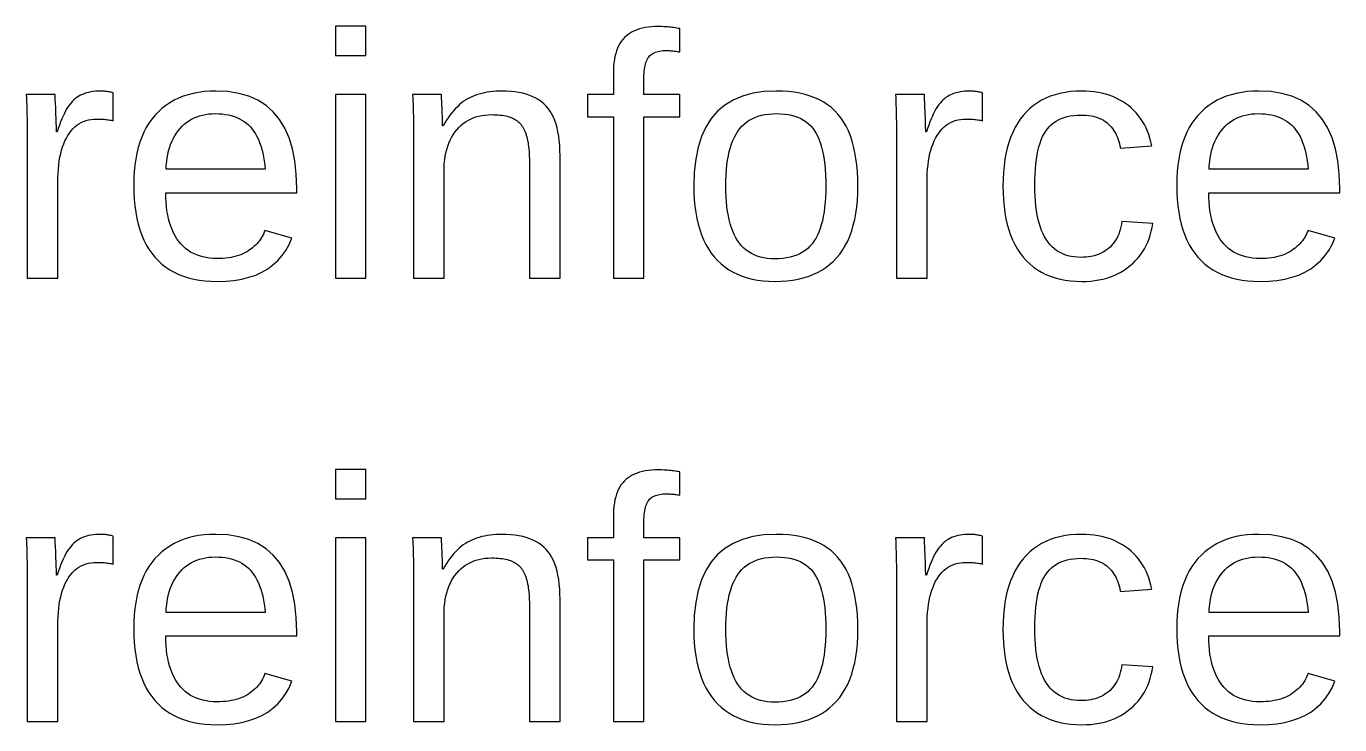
# Model space of a CAD drawing. Extents: x -27 to 133, y -77 to 15.
# Drawn here: x 79.41 to 88.07, y -23.46 to -18.86 of the extents above; entities that cross this region are included whole.
import ezdxf

# ---------------------------------------------------------------- set-up
doc = ezdxf.new("R2010")
doc.units = 0
doc.layers.get('0').update_dxf_attribs({"linetype": 'CONTINUOUS'})

msp = doc.modelspace()

# ---------------------------------------------------------------- linework, layer by layer
for points in [[(81.6523, -18.8585), (81.4509, -18.8585), (81.4509, -19.0509), (81.6523, -19.0509)], [(83.4851, -19.4548), (83.7212, -19.4548), (83.7212, -19.3083), (83.4851, -19.3083), (83.4851, -19.1997), (83.4853, -19.1843), (83.486, -19.1696), (83.487, -19.1556), (83.4884, -19.1424), (83.4903, -19.13), (83.4925, -19.1183), (83.4952, -19.1074), (83.4983, -19.0972), (83.5018, -19.0878), (83.5057, -19.0791), (83.51, -19.0712), (83.5147, -19.064), (83.5198, -19.0576), (83.5254, -19.0518), (83.5315, -19.0465), (83.5381, -19.0416), (83.5452, -19.0372), (83.5528, -19.0333), (83.5609, -19.0298), (83.5695, -19.0268), (83.5786, -19.0243), (83.5882, -19.0222), (83.5984, -19.0206), (83.609, -19.0194), (83.6201, -19.0187), (83.6317, -19.0185), (83.6378, -19.0185), (83.644, -19.0187), (83.6504, -19.0189), (83.6569, -19.0193), (83.6635, -19.0198), (83.6703, -19.0204), (83.6771, -19.0211), (83.6842, -19.0219), (83.6913, -19.0228), (83.6986, -19.0238), (83.706, -19.0249), (83.7136, -19.0261), (83.7212, -19.0274), (83.7212, -18.8741), (83.7121, -18.8722), (83.7027, -18.8703), (83.693, -18.8687), (83.683, -18.8671), (83.6727, -18.8658), (83.6621, -18.8646), (83.6511, -18.8636), (83.6399, -18.8627), (83.6283, -18.862), (83.6165, -18.8614), (83.6044, -18.861), (83.5919, -18.8608), (83.5791, -18.8607), (83.5565, -18.8611), (83.5348, -18.8624), (83.514, -18.8646), (83.4942, -18.8676), (83.4752, -18.8715), (83.4572, -18.8762), (83.4401, -18.8818), (83.4238, -18.8883), (83.4085, -18.8956), (83.3942, -18.9037), (83.3807, -18.9128), (83.3681, -18.9227), (83.3565, -18.9334), (83.3457, -18.9452), (83.3358, -18.958), (83.3268, -18.972), (83.3186, -18.987), (83.3113, -19.0031), (83.3048, -19.0204), (83.2992, -19.0387), (83.2945, -19.0581), (83.2906, -19.0786), (83.2876, -19.1003), (83.2855, -19.123), (83.2842, -19.1468), (83.2837, -19.1718), (83.2837, -19.3083), (83.1137, -19.3083), (83.1137, -19.4548), (83.2837, -19.4548), (83.2837, -20.5189), (83.4851, -20.5189)], [(79.6202, -19.8879), (79.6206, -19.8574), (79.6218, -19.8281), (79.6237, -19.7999), (79.6265, -19.7728), (79.63, -19.7468), (79.6343, -19.7219), (79.6394, -19.6981), (79.6452, -19.6754), (79.6519, -19.6538), (79.6593, -19.6333), (79.6675, -19.6139), (79.6765, -19.5957), (79.6862, -19.5785), (79.6967, -19.5625), (79.7079, -19.5478), (79.7199, -19.5344), (79.7325, -19.5223), (79.7458, -19.5114), (79.7598, -19.5018), (79.7745, -19.4935), (79.7899, -19.4865), (79.8061, -19.4807), (79.8229, -19.4763), (79.8404, -19.4731), (79.8586, -19.4712), (79.8776, -19.4705), (79.8877, -19.4706), (79.8976, -19.4708), (79.9071, -19.4711), (79.9163, -19.4716), (79.9252, -19.4722), (79.9338, -19.4729), (79.9421, -19.4738), (79.95, -19.4748), (79.9576, -19.4759), (79.965, -19.4771), (79.9719, -19.4785), (79.9786, -19.4801), (79.985, -19.4817), (79.985, -19.2971), (79.9786, -19.2954), (79.9723, -19.2939), (79.9659, -19.2925), (79.9596, -19.2913), (79.9533, -19.2901), (79.947, -19.2891), (79.9407, -19.2883), (79.9344, -19.2876), (79.9282, -19.287), (79.9219, -19.2865), (79.9157, -19.2862), (79.9095, -19.286), (79.9033, -19.2859), (79.886, -19.2862), (79.8694, -19.2872), (79.8534, -19.2889), (79.8379, -19.2913), (79.8231, -19.2943), (79.8089, -19.2981), (79.7953, -19.3024), (79.7823, -19.3075), (79.7699, -19.3132), (79.7582, -19.3197), (79.747, -19.3268), (79.7364, -19.3345), (79.7265, -19.343), (79.7169, -19.3523), (79.7076, -19.3628), (79.6983, -19.3745), (79.6893, -19.3874), (79.6804, -19.4014), (79.6718, -19.4166), (79.6632, -19.433), (79.6549, -19.4505), (79.6467, -19.4692), (79.6387, -19.489), (79.6309, -19.51), (79.6232, -19.5322), (79.6157, -19.5555), (79.6113, -19.5555), (79.6112, -19.5482), (79.611, -19.5389), (79.6108, -19.5277), (79.6104, -19.5145), (79.6099, -19.4994), (79.6093, -19.4823), (79.6087, -19.4633), (79.6079, -19.4423), (79.607, -19.4194), (79.606, -19.3945), (79.6048, -19.3677), (79.6036, -19.339), (79.6023, -19.3083), (79.4121, -19.3083), (79.4131, -19.3319), (79.414, -19.3551), (79.4148, -19.3781), (79.4156, -19.4008), (79.4163, -19.4231), (79.4169, -19.4451), (79.4174, -19.4668), (79.4178, -19.4881), (79.4182, -19.5092), (79.4184, -19.5299), (79.4186, -19.5504), (79.4188, -19.5705), (79.4188, -19.5902), (79.4188, -20.5189), (79.6202, -20.5189)], [(80.7274, -20.5396), (80.7817, -20.5345), (80.8327, -20.526), (80.8805, -20.5142), (80.925, -20.4989), (80.9662, -20.4803), (81.0042, -20.4583), (81.0389, -20.4328), (81.0703, -20.404), (81.0984, -20.3718), (81.1233, -20.3362), (81.1449, -20.2972), (81.1632, -20.2549), (80.9864, -20.2045), (80.9818, -20.2167), (80.9766, -20.2286), (80.9708, -20.2402), (80.9644, -20.2514), (80.9574, -20.2623), (80.9498, -20.2729), (80.9415, -20.2832), (80.9327, -20.2931), (80.9233, -20.3027), (80.9133, -20.3119), (80.9026, -20.3208), (80.8914, -20.3294), (80.8796, -20.3377), (80.8671, -20.3455), (80.8541, -20.3526), (80.8404, -20.3591), (80.8261, -20.3651), (80.8112, -20.3703), (80.7957, -20.375), (80.7795, -20.3791), (80.7628, -20.3825), (80.7454, -20.3853), (80.7274, -20.3875), (80.7088, -20.389), (80.6896, -20.3899), (80.6698, -20.3903), (80.6448, -20.3896), (80.6207, -20.3876), (80.5976, -20.3842), (80.5754, -20.3796), (80.5542, -20.3735), (80.5338, -20.3662), (80.5145, -20.3575), (80.4961, -20.3475), (80.4786, -20.3361), (80.462, -20.3234), (80.4464, -20.3093), (80.4317, -20.294), (80.418, -20.2773), (80.4053, -20.2593), (80.3936, -20.2402), (80.3828, -20.22), (80.3732, -20.1987), (80.3645, -20.1762), (80.3569, -20.1527), (80.3502, -20.128), (80.3446, -20.1021), (80.34, -20.0752), (80.3365, -20.0471), (80.3339, -20.0179), (80.3324, -19.9876), (80.3319, -19.9561), (81.1957, -19.9561), (81.1957, -19.9293), (81.1925, -19.8341), (81.183, -19.7465), (81.1673, -19.6666), (81.1452, -19.5943), (81.1167, -19.5295), (81.082, -19.4724), (81.0409, -19.4229), (80.9936, -19.3811), (80.9399, -19.3468), (80.8799, -19.3202), (80.8135, -19.3011), (80.7409, -19.2897), (80.662, -19.2859), (80.6226, -19.2868), (80.5846, -19.2897), (80.548, -19.2944), (80.5129, -19.301), (80.4792, -19.3096), (80.4469, -19.32), (80.4161, -19.3323), (80.3866, -19.3465), (80.3586, -19.3626), (80.332, -19.3806), (80.3069, -19.4005), (80.2831, -19.4222), (80.2608, -19.4459), (80.2401, -19.4713), (80.2209, -19.4984), (80.2035, -19.5272), (80.1877, -19.5576), (80.1736, -19.5897), (80.1611, -19.6234), (80.1503, -19.6588), (80.1412, -19.6958), (80.1337, -19.7345), (80.1279, -19.7748), (80.1237, -19.8168), (80.1212, -19.8605), (80.1204, -19.9058), (80.1212, -19.9534), (80.1237, -19.9992), (80.1279, -20.0431), (80.1337, -20.0852), (80.1412, -20.1255), (80.1503, -20.1639), (80.1611, -20.2005), (80.1736, -20.2352), (80.1877, -20.2681), (80.2035, -20.2992), (80.2209, -20.3284), (80.2401, -20.3558), (80.2608, -20.3813), (80.2832, -20.405), (80.3071, -20.4267), (80.3325, -20.4466), (80.3594, -20.4646), (80.3878, -20.4807), (80.4177, -20.4949), (80.4492, -20.5072), (80.4822, -20.5176), (80.5167, -20.5262), (80.5527, -20.5328), (80.5902, -20.5375), (80.6292, -20.5404), (80.6698, -20.5413)], [(81.6523, -19.3083), (81.4509, -19.3083), (81.4509, -20.5189), (81.6523, -20.5189)], [(82.167, -19.8174), (82.1675, -19.7906), (82.169, -19.7648), (82.1715, -19.7399), (82.1749, -19.7159), (82.1794, -19.6928), (82.1849, -19.6706), (82.1913, -19.6494), (82.1988, -19.629), (82.2072, -19.6096), (82.2167, -19.5911), (82.2271, -19.5735), (82.2385, -19.5568), (82.2509, -19.541), (82.2642, -19.5263), (82.2782, -19.5127), (82.2929, -19.5004), (82.3084, -19.4892), (82.3246, -19.4791), (82.3415, -19.4703), (82.3591, -19.4626), (82.3775, -19.4562), (82.3966, -19.4509), (82.4164, -19.4467), (82.437, -19.4438), (82.4583, -19.442), (82.4803, -19.4414), (82.4953, -19.4416), (82.5098, -19.4421), (82.5237, -19.443), (82.537, -19.4442), (82.5498, -19.4457), (82.562, -19.4476), (82.5736, -19.4499), (82.5846, -19.4524), (82.5951, -19.4554), (82.605, -19.4586), (82.6144, -19.4623), (82.6231, -19.4662), (82.6313, -19.4705), (82.6391, -19.4752), (82.6465, -19.4803), (82.6536, -19.4859), (82.6604, -19.4919), (82.6668, -19.4984), (82.6729, -19.5052), (82.6787, -19.5126), (82.6841, -19.5203), (82.6892, -19.5285), (82.694, -19.5371), (82.6984, -19.5462), (82.7025, -19.5557), (82.7063, -19.5656), (82.7098, -19.5761), (82.713, -19.5872), (82.7159, -19.599), (82.7185, -19.6113), (82.7209, -19.6244), (82.723, -19.638), (82.7248, -19.6523), (82.7263, -19.6672), (82.7276, -19.6828), (82.7286, -19.699), (82.7292, -19.7158), (82.7297, -19.7333), (82.7298, -19.7514), (82.7298, -20.5189), (82.9323, -20.5189), (82.9323, -19.7122), (82.9318, -19.6778), (82.9301, -19.645), (82.9274, -19.6137), (82.9236, -19.584), (82.9187, -19.5557), (82.9127, -19.529), (82.9056, -19.5038), (82.8974, -19.4802), (82.8881, -19.4581), (82.8777, -19.4375), (82.8662, -19.4184), (82.8537, -19.4009), (82.84, -19.3849), (82.8252, -19.3703), (82.8091, -19.3568), (82.7917, -19.3445), (82.7731, -19.3334), (82.7532, -19.3234), (82.732, -19.3146), (82.7096, -19.307), (82.6859, -19.3005), (82.661, -19.2953), (82.6348, -19.2912), (82.6073, -19.2882), (82.5786, -19.2865), (82.5485, -19.2859), (82.528, -19.2862), (82.5079, -19.2871), (82.4884, -19.2887), (82.4694, -19.2908), (82.4509, -19.2936), (82.433, -19.297), (82.4156, -19.301), (82.3986, -19.3056), (82.3823, -19.3108), (82.3664, -19.3167), (82.3511, -19.3231), (82.3362, -19.3302), (82.322, -19.3379), (82.3081, -19.3464), (82.2944, -19.3557), (82.281, -19.3658), (82.2679, -19.3769), (82.255, -19.3888), (82.2424, -19.4016), (82.2301, -19.4152), (82.218, -19.4297), (82.2062, -19.4451), (82.1946, -19.4613), (82.1833, -19.4784), (82.1722, -19.4964), (82.1614, -19.5153), (82.158, -19.5153), (82.1577, -19.502), (82.1574, -19.4894), (82.157, -19.4775), (82.1567, -19.4662), (82.1564, -19.4556), (82.1561, -19.4457), (82.1558, -19.4365), (82.1555, -19.4279), (82.1552, -19.42), (82.1549, -19.4127), (82.1547, -19.4061), (82.1544, -19.4002), (82.1541, -19.395), (82.1539, -19.3901), (82.1536, -19.3854), (82.1534, -19.3807), (82.1532, -19.3761), (82.1529, -19.3715), (82.1527, -19.3671), (82.1525, -19.3628), (82.1523, -19.3585), (82.1521, -19.3543), (82.1519, -19.3502), (82.1517, -19.3462), (82.1515, -19.3423), (82.1513, -19.3385), (82.1512, -19.3348), (82.151, -19.3314), (82.1508, -19.3281), (82.1506, -19.3251), (82.1505, -19.3224), (82.1503, -19.3198), (82.1501, -19.3175), (82.15, -19.3154), (82.1498, -19.3135), (82.1496, -19.3119), (82.1494, -19.3104), (82.1493, -19.3092), (82.1491, -19.3083), (81.9589, -19.3083), (81.9599, -19.3165), (81.9608, -19.3266), (81.9616, -19.3387), (81.9624, -19.3528), (81.9631, -19.3688), (81.9636, -19.3867), (81.9642, -19.4066), (81.9646, -19.4284), (81.965, -19.4522), (81.9652, -19.4779), (81.9654, -19.5056), (81.9655, -19.5352), (81.9656, -19.5667), (81.9656, -20.5189), (82.167, -20.5189)], [(84.3903, -20.5404), (84.429, -20.5376), (84.4663, -20.533), (84.502, -20.5266), (84.5362, -20.5183), (84.569, -20.5082), (84.6002, -20.4962), (84.63, -20.4824), (84.6582, -20.4668), (84.685, -20.4493), (84.7102, -20.4299), (84.734, -20.4088), (84.7563, -20.3858), (84.777, -20.3609), (84.796, -20.3341), (84.8134, -20.3054), (84.8291, -20.2747), (84.8432, -20.2421), (84.8556, -20.2077), (84.8663, -20.1712), (84.8754, -20.1329), (84.8829, -20.0927), (84.8887, -20.0505), (84.8928, -20.0064), (84.8953, -19.9604), (84.8961, -19.9125), (84.8954, -19.8641), (84.893, -19.8177), (84.8892, -19.7732), (84.8837, -19.7308), (84.8768, -19.6904), (84.8682, -19.6519), (84.8582, -19.6155), (84.8466, -19.581), (84.8334, -19.5486), (84.8187, -19.5181), (84.8024, -19.4896), (84.7846, -19.4631), (84.7652, -19.4386), (84.7442, -19.416), (84.7215, -19.3952), (84.697, -19.3763), (84.6708, -19.3591), (84.6428, -19.3437), (84.6131, -19.3302), (84.5817, -19.3184), (84.5486, -19.3085), (84.5137, -19.3004), (84.4771, -19.294), (84.4387, -19.2895), (84.3986, -19.2868), (84.3568, -19.2859), (84.2765, -19.2896), (84.2027, -19.3007), (84.1353, -19.3193), (84.0742, -19.3452), (84.0197, -19.3786), (83.9715, -19.4194), (83.9297, -19.4676), (83.8944, -19.5232), (83.8655, -19.5862), (83.843, -19.6567), (83.827, -19.7345), (83.8174, -19.8198), (83.8141, -19.9125), (83.8149, -19.9586), (83.8174, -20.0031), (83.8214, -20.0458), (83.827, -20.0868), (83.8342, -20.1262), (83.843, -20.1638), (83.8534, -20.1997), (83.8654, -20.234), (83.879, -20.2665), (83.8943, -20.2973), (83.9111, -20.3265), (83.9295, -20.3539), (83.9495, -20.3796), (83.9711, -20.4035), (83.9943, -20.4255), (84.0189, -20.4456), (84.0451, -20.4638), (84.0729, -20.4801), (84.1022, -20.4944), (84.133, -20.5069), (84.1653, -20.5174), (84.1992, -20.526), (84.2346, -20.5327), (84.2716, -20.5375), (84.3101, -20.5403), (84.3501, -20.5413)], [(85.3527, -19.8879), (85.3531, -19.8574), (85.3543, -19.8281), (85.3562, -19.7999), (85.359, -19.7728), (85.3625, -19.7468), (85.3668, -19.7219), (85.3719, -19.6981), (85.3777, -19.6754), (85.3844, -19.6538), (85.3918, -19.6333), (85.4, -19.6139), (85.409, -19.5957), (85.4187, -19.5785), (85.4292, -19.5625), (85.4405, -19.5478), (85.4524, -19.5344), (85.465, -19.5223), (85.4783, -19.5114), (85.4923, -19.5018), (85.507, -19.4935), (85.5224, -19.4865), (85.5386, -19.4807), (85.5554, -19.4763), (85.5729, -19.4731), (85.5911, -19.4712), (85.6101, -19.4705), (85.6202, -19.4706), (85.6301, -19.4708), (85.6396, -19.4711), (85.6488, -19.4716), (85.6577, -19.4722), (85.6663, -19.4729), (85.6746, -19.4738), (85.6825, -19.4748), (85.6902, -19.4759), (85.6975, -19.4771), (85.7045, -19.4785), (85.7111, -19.4801), (85.7175, -19.4817), (85.7175, -19.2971), (85.7111, -19.2954), (85.7048, -19.2939), (85.6984, -19.2925), (85.6921, -19.2913), (85.6858, -19.2901), (85.6795, -19.2891), (85.6732, -19.2883), (85.6669, -19.2876), (85.6607, -19.287), (85.6544, -19.2865), (85.6482, -19.2862), (85.642, -19.286), (85.6358, -19.2859), (85.6185, -19.2862), (85.6019, -19.2872), (85.5859, -19.2889), (85.5704, -19.2913), (85.5556, -19.2943), (85.5414, -19.2981), (85.5278, -19.3024), (85.5148, -19.3075), (85.5024, -19.3132), (85.4907, -19.3197), (85.4795, -19.3268), (85.4689, -19.3345), (85.459, -19.343), (85.4494, -19.3523), (85.4401, -19.3628), (85.4309, -19.3745), (85.4218, -19.3874), (85.413, -19.4014), (85.4043, -19.4166), (85.3957, -19.433), (85.3874, -19.4505), (85.3792, -19.4692), (85.3712, -19.489), (85.3634, -19.51), (85.3557, -19.5322), (85.3482, -19.5555), (85.3438, -19.5555), (85.3437, -19.5482), (85.3436, -19.5389), (85.3433, -19.5277), (85.3429, -19.5145), (85.3424, -19.4994), (85.3419, -19.4823), (85.3412, -19.4633), (85.3404, -19.4423), (85.3395, -19.4194), (85.3385, -19.3945), (85.3374, -19.3677), (85.3361, -19.339), (85.3348, -19.3083), (85.1446, -19.3083), (85.1456, -19.3319), (85.1465, -19.3551), (85.1473, -19.3781), (85.1481, -19.4008), (85.1488, -19.4231), (85.1494, -19.4451), (85.1499, -19.4668), (85.1503, -19.4881), (85.1507, -19.5092), (85.151, -19.5299), (85.1511, -19.5504), (85.1513, -19.5705), (85.1513, -19.5902), (85.1513, -20.5189), (85.3527, -20.5189)], [(86.4035, -20.5407), (86.4319, -20.5388), (86.4596, -20.5358), (86.4864, -20.5315), (86.5124, -20.5259), (86.5377, -20.5191), (86.5621, -20.5111), (86.5858, -20.5019), (86.6086, -20.4914), (86.6307, -20.4797), (86.6519, -20.4668), (86.6724, -20.4526), (86.6921, -20.4373), (86.7108, -20.4208), (86.7282, -20.4036), (86.7445, -20.3855), (86.7596, -20.3665), (86.7734, -20.3468), (86.7861, -20.3262), (86.7975, -20.3047), (86.8078, -20.2825), (86.8168, -20.2594), (86.8246, -20.2354), (86.8313, -20.2107), (86.8367, -20.1851), (86.8409, -20.1586), (86.6373, -20.1452), (86.6344, -20.1634), (86.6308, -20.1809), (86.6266, -20.1977), (86.6217, -20.2136), (86.6162, -20.2289), (86.61, -20.2434), (86.6031, -20.2572), (86.5956, -20.2702), (86.5875, -20.2825), (86.5787, -20.294), (86.5692, -20.3049), (86.5591, -20.3149), (86.5483, -20.3242), (86.537, -20.3329), (86.5253, -20.3408), (86.5131, -20.348), (86.5006, -20.3545), (86.4876, -20.3604), (86.4742, -20.3656), (86.4604, -20.37), (86.4461, -20.3738), (86.4315, -20.3769), (86.4164, -20.3793), (86.4009, -20.381), (86.385, -20.3821), (86.3687, -20.3824), (86.3456, -20.3817), (86.3234, -20.3797), (86.3021, -20.3762), (86.2817, -20.3714), (86.2622, -20.3652), (86.2437, -20.3576), (86.226, -20.3487), (86.2093, -20.3384), (86.1935, -20.3267), (86.1786, -20.3136), (86.1646, -20.2991), (86.1515, -20.2833), (86.1393, -20.2661), (86.1281, -20.2474), (86.1177, -20.2273), (86.1083, -20.2057), (86.0997, -20.1826), (86.0921, -20.158), (86.0853, -20.1319), (86.0795, -20.1044), (86.0745, -20.0754), (86.0705, -20.0449), (86.0673, -20.0129), (86.0651, -19.9794), (86.0637, -19.9444), (86.0633, -19.908), (86.0637, -19.8701), (86.065, -19.834), (86.0671, -19.7996), (86.07, -19.7669), (86.0739, -19.7359), (86.0785, -19.7066), (86.084, -19.6791), (86.0904, -19.6532), (86.0976, -19.6291), (86.1056, -19.6068), (86.1145, -19.5861), (86.1243, -19.5672), (86.1349, -19.55), (86.1464, -19.5342), (86.159, -19.5198), (86.1726, -19.5066), (86.1873, -19.4946), (86.203, -19.4839), (86.2198, -19.4745), (86.2376, -19.4663), (86.2565, -19.4594), (86.2764, -19.4537), (86.2974, -19.4493), (86.3194, -19.4462), (86.3424, -19.4443), (86.3665, -19.4437), (86.3843, -19.444), (86.4014, -19.4451), (86.4179, -19.4468), (86.4337, -19.4493), (86.4489, -19.4524), (86.4635, -19.4563), (86.4774, -19.4608), (86.4908, -19.4661), (86.5034, -19.4721), (86.5155, -19.4787), (86.5269, -19.4861), (86.5376, -19.4942), (86.5478, -19.503), (86.5573, -19.5123), (86.5662, -19.5222), (86.5746, -19.5325), (86.5825, -19.5434), (86.5897, -19.5547), (86.5964, -19.5665), (86.6025, -19.5788), (86.608, -19.5916), (86.613, -19.6049), (86.6174, -19.6187), (86.6212, -19.633), (86.6245, -19.6477), (86.6272, -19.663), (86.8342, -19.6473), (86.8288, -19.6217), (86.8224, -19.597), (86.8149, -19.5732), (86.8063, -19.5502), (86.7966, -19.5281), (86.7859, -19.5068), (86.774, -19.4864), (86.7611, -19.4669), (86.7471, -19.4482), (86.732, -19.4304), (86.7159, -19.4135), (86.6987, -19.3974), (86.6803, -19.3821), (86.6611, -19.3679), (86.6412, -19.3548), (86.6204, -19.3428), (86.599, -19.332), (86.5768, -19.3223), (86.5538, -19.3138), (86.5301, -19.3064), (86.5056, -19.3001), (86.4804, -19.295), (86.4545, -19.291), (86.4277, -19.2882), (86.4003, -19.2865), (86.3721, -19.2859), (86.3342, -19.2868), (86.2977, -19.2897), (86.2626, -19.2945), (86.2289, -19.3011), (86.1965, -19.3097), (86.1655, -19.3201), (86.1359, -19.3325), (86.1077, -19.3467), (86.0808, -19.3629), (86.0554, -19.3809), (86.0313, -19.4009), (86.0085, -19.4227), (85.9872, -19.4465), (85.9673, -19.472), (85.949, -19.4993), (85.9324, -19.5283), (85.9173, -19.559), (85.9038, -19.5914), (85.8918, -19.6255), (85.8815, -19.6614), (85.8728, -19.6989), (85.8656, -19.7382), (85.8601, -19.7792), (85.8561, -19.8219), (85.8537, -19.8663), (85.8529, -19.9125), (85.8537, -19.959), (85.8561, -20.0037), (85.86, -20.0467), (85.8656, -20.0879), (85.8727, -20.1274), (85.8814, -20.1652), (85.8917, -20.2012), (85.9036, -20.2355), (85.917, -20.268), (85.932, -20.2988), (85.9486, -20.3279), (85.9668, -20.3552), (85.9866, -20.3807), (86.0079, -20.4045), (86.0306, -20.4263), (86.0547, -20.4463), (86.0803, -20.4643), (86.1073, -20.4805), (86.1357, -20.4947), (86.1655, -20.5071), (86.1967, -20.5176), (86.2294, -20.5261), (86.2635, -20.5328), (86.299, -20.5375), (86.336, -20.5404), (86.3743, -20.5413)], [(87.6057, -20.5396), (87.66, -20.5345), (87.7111, -20.526), (87.7588, -20.5142), (87.8033, -20.4989), (87.8446, -20.4803), (87.8825, -20.4583), (87.9172, -20.4328), (87.9486, -20.404), (87.9768, -20.3718), (88.0016, -20.3362), (88.0232, -20.2972), (88.0416, -20.2549), (87.8648, -20.2045), (87.8602, -20.2167), (87.855, -20.2286), (87.8492, -20.2402), (87.8428, -20.2514), (87.8357, -20.2623), (87.8281, -20.2729), (87.8199, -20.2832), (87.8111, -20.2931), (87.8017, -20.3027), (87.7916, -20.3119), (87.781, -20.3208), (87.7698, -20.3294), (87.7579, -20.3377), (87.7455, -20.3455), (87.7324, -20.3526), (87.7188, -20.3591), (87.7045, -20.3651), (87.6896, -20.3703), (87.674, -20.375), (87.6579, -20.3791), (87.6412, -20.3825), (87.6238, -20.3853), (87.6058, -20.3875), (87.5872, -20.389), (87.568, -20.3899), (87.5481, -20.3903), (87.5231, -20.3896), (87.4991, -20.3876), (87.4759, -20.3842), (87.4538, -20.3796), (87.4325, -20.3735), (87.4122, -20.3662), (87.3928, -20.3575), (87.3744, -20.3475), (87.3569, -20.3361), (87.3404, -20.3234), (87.3248, -20.3093), (87.3101, -20.294), (87.2964, -20.2773), (87.2836, -20.2593), (87.2719, -20.2402), (87.2612, -20.22), (87.2515, -20.1987), (87.2429, -20.1762), (87.2352, -20.1527), (87.2286, -20.128), (87.223, -20.1021), (87.2184, -20.0752), (87.2148, -20.0471), (87.2123, -20.0179), (87.2107, -19.9876), (87.2102, -19.9561), (88.074, -19.9561), (88.074, -19.9293), (88.0709, -19.8341), (88.0614, -19.7465), (88.0456, -19.6666), (88.0235, -19.5943), (87.9951, -19.5295), (87.9603, -19.4724), (87.9193, -19.4229), (87.8719, -19.3811), (87.8182, -19.3468), (87.7582, -19.3202), (87.6919, -19.3011), (87.6193, -19.2897), (87.5403, -19.2859), (87.5009, -19.2868), (87.4629, -19.2897), (87.4264, -19.2944), (87.3913, -19.301), (87.3576, -19.3096), (87.3253, -19.32), (87.2944, -19.3323), (87.265, -19.3465), (87.237, -19.3626), (87.2104, -19.3806), (87.1852, -19.4005), (87.1615, -19.4222), (87.1392, -19.4459), (87.1184, -19.4713), (87.0993, -19.4984), (87.0818, -19.5272), (87.0661, -19.5576), (87.0519, -19.5897), (87.0395, -19.6234), (87.0287, -19.6588), (87.0195, -19.6958), (87.0121, -19.7345), (87.0062, -19.7748), (87.0021, -19.8168), (86.9996, -19.8605), (86.9988, -19.9058), (86.9996, -19.9534), (87.0021, -19.9992), (87.0062, -20.0431), (87.0121, -20.0852), (87.0195, -20.1255), (87.0287, -20.1639), (87.0395, -20.2005), (87.0519, -20.2352), (87.0661, -20.2681), (87.0818, -20.2992), (87.0993, -20.3284), (87.1184, -20.3558), (87.1392, -20.3813), (87.1615, -20.405), (87.1854, -20.4267), (87.2108, -20.4466), (87.2377, -20.4646), (87.2662, -20.4807), (87.2961, -20.4949), (87.3276, -20.5072), (87.3605, -20.5176), (87.395, -20.5262), (87.431, -20.5328), (87.4686, -20.5375), (87.5076, -20.5404), (87.5481, -20.5413)], [(80.3356, -19.7758), (80.3381, -19.7508), (80.3414, -19.7266), (80.3457, -19.7033), (80.3509, -19.6809), (80.3571, -19.6593), (80.3642, -19.6386), (80.3723, -19.6188), (80.3812, -19.5998), (80.3911, -19.5817), (80.402, -19.5645), (80.4137, -19.5481), (80.4264, -19.5326), (80.4399, -19.5181), (80.4542, -19.5048), (80.4692, -19.4926), (80.4849, -19.4816), (80.5013, -19.4718), (80.5184, -19.4631), (80.5363, -19.4556), (80.5549, -19.4492), (80.5742, -19.444), (80.5942, -19.4399), (80.6149, -19.437), (80.6364, -19.4353), (80.6586, -19.4347), (80.6814, -19.4352), (80.7034, -19.4368), (80.7246, -19.4394), (80.7449, -19.443), (80.7644, -19.4477), (80.783, -19.4534), (80.8008, -19.4602), (80.8178, -19.468), (80.834, -19.4768), (80.8493, -19.4867), (80.8637, -19.4976), (80.8774, -19.5095), (80.8902, -19.5225), (80.9022, -19.5367), (80.9135, -19.552), (80.924, -19.5686), (80.9337, -19.5864), (80.9427, -19.6054), (80.951, -19.6257), (80.9585, -19.6471), (80.9652, -19.6698), (80.9712, -19.6938), (80.9764, -19.7189), (80.9809, -19.7453), (80.9846, -19.7729), (80.9875, -19.8017), (80.3341, -19.8017)], [(84.3227, -20.3918), (84.2987, -20.3896), (84.2756, -20.3861), (84.2537, -20.3811), (84.2328, -20.3747), (84.2129, -20.3669), (84.1941, -20.3576), (84.1764, -20.3469), (84.1597, -20.3348), (84.144, -20.3213), (84.1294, -20.3064), (84.1159, -20.29), (84.1034, -20.2722), (84.0919, -20.253), (84.0813, -20.2324), (84.0716, -20.2103), (84.0629, -20.1869), (84.0551, -20.1621), (84.0482, -20.1358), (84.0422, -20.1081), (84.0371, -20.079), (84.033, -20.0485), (84.0298, -20.0166), (84.0275, -19.9833), (84.0261, -19.9486), (84.0256, -19.9125), (84.0261, -19.8754), (84.0275, -19.8398), (84.0298, -19.8058), (84.0331, -19.7733), (84.0373, -19.7424), (84.0424, -19.713), (84.0485, -19.6852), (84.0555, -19.6589), (84.0634, -19.6341), (84.0723, -19.6109), (84.0821, -19.5892), (84.0928, -19.5691), (84.1045, -19.5505), (84.1172, -19.5334), (84.1311, -19.5176), (84.1461, -19.5032), (84.1623, -19.4902), (84.1797, -19.4786), (84.1982, -19.4683), (84.2178, -19.4594), (84.2387, -19.4518), (84.2606, -19.4457), (84.2838, -19.4409), (84.3081, -19.4375), (84.3335, -19.4354), (84.3602, -19.4347), (84.3866, -19.4354), (84.4118, -19.4374), (84.4359, -19.4408), (84.4587, -19.4455), (84.4803, -19.4515), (84.5008, -19.4589), (84.52, -19.4676), (84.538, -19.4777), (84.5549, -19.4891), (84.5705, -19.5019), (84.585, -19.516), (84.5982, -19.5315), (84.6102, -19.5483), (84.6212, -19.5666), (84.6314, -19.5865), (84.6406, -19.608), (84.649, -19.6311), (84.6565, -19.6559), (84.6631, -19.6823), (84.6688, -19.7103), (84.6736, -19.74), (84.6776, -19.7712), (84.6807, -19.8041), (84.6829, -19.8386), (84.6842, -19.8747), (84.6847, -19.9125), (84.6842, -19.9498), (84.6828, -19.9855), (84.6805, -20.0196), (84.6773, -20.0523), (84.6732, -20.0833), (84.6681, -20.1129), (84.6621, -20.1408), (84.6552, -20.1672), (84.6474, -20.1921), (84.6386, -20.2154), (84.629, -20.2372), (84.6184, -20.2575), (84.6069, -20.2761), (84.5943, -20.2933), (84.5805, -20.3092), (84.5655, -20.3236), (84.5492, -20.3367), (84.5318, -20.3484), (84.5131, -20.3588), (84.4931, -20.3677), (84.472, -20.3753), (84.4496, -20.3815), (84.426, -20.3863), (84.4012, -20.3897), (84.3751, -20.3918), (84.3479, -20.3925)], [(87.214, -19.7758), (87.2164, -19.7508), (87.2198, -19.7266), (87.2241, -19.7033), (87.2293, -19.6809), (87.2355, -19.6593), (87.2426, -19.6386), (87.2506, -19.6188), (87.2596, -19.5998), (87.2695, -19.5817), (87.2803, -19.5645), (87.2921, -19.5481), (87.3048, -19.5326), (87.3183, -19.5181), (87.3326, -19.5048), (87.3475, -19.4926), (87.3632, -19.4816), (87.3796, -19.4718), (87.3968, -19.4631), (87.4146, -19.4556), (87.4332, -19.4492), (87.4525, -19.444), (87.4726, -19.4399), (87.4933, -19.437), (87.5148, -19.4353), (87.537, -19.4347), (87.5598, -19.4352), (87.5818, -19.4368), (87.6029, -19.4394), (87.6232, -19.443), (87.6427, -19.4477), (87.6614, -19.4534), (87.6792, -19.4602), (87.6962, -19.468), (87.7123, -19.4768), (87.7276, -19.4867), (87.7421, -19.4976), (87.7557, -19.5095), (87.7686, -19.5225), (87.7806, -19.5367), (87.7918, -19.552), (87.8023, -19.5686), (87.8121, -19.5864), (87.8211, -19.6054), (87.8293, -19.6257), (87.8368, -19.6471), (87.8436, -19.6698), (87.8495, -19.6938), (87.8548, -19.7189), (87.8592, -19.7453), (87.8629, -19.7729), (87.8659, -19.8017), (87.2125, -19.8017)], [(81.6523, -21.782), (81.4509, -21.782), (81.4509, -21.9744), (81.6523, -21.9744)], [(83.4851, -22.3783), (83.7212, -22.3783), (83.7212, -22.2318), (83.4851, -22.2318), (83.4851, -22.1232), (83.4853, -22.1078), (83.486, -22.0931), (83.487, -22.0791), (83.4884, -22.0659), (83.4903, -22.0535), (83.4925, -22.0418), (83.4952, -22.0309), (83.4983, -22.0207), (83.5018, -22.0113), (83.5057, -22.0026), (83.51, -21.9947), (83.5147, -21.9875), (83.5198, -21.9811), (83.5254, -21.9753), (83.5315, -21.97), (83.5381, -21.9651), (83.5452, -21.9607), (83.5528, -21.9568), (83.5609, -21.9533), (83.5695, -21.9503), (83.5786, -21.9478), (83.5882, -21.9457), (83.5984, -21.944), (83.609, -21.9429), (83.6201, -21.9422), (83.6317, -21.942), (83.6378, -21.942), (83.644, -21.9422), (83.6504, -21.9424), (83.6569, -21.9428), (83.6635, -21.9433), (83.6703, -21.9439), (83.6771, -21.9446), (83.6842, -21.9453), (83.6913, -21.9462), (83.6986, -21.9473), (83.706, -21.9484), (83.7136, -21.9496), (83.7212, -21.9509), (83.7212, -21.7976), (83.7121, -21.7956), (83.7027, -21.7938), (83.693, -21.7921), (83.683, -21.7906), (83.6727, -21.7893), (83.6621, -21.7881), (83.6511, -21.7871), (83.6399, -21.7862), (83.6283, -21.7855), (83.6165, -21.7849), (83.6044, -21.7845), (83.5919, -21.7843), (83.5791, -21.7842), (83.5565, -21.7846), (83.5348, -21.7859), (83.514, -21.7881), (83.4942, -21.7911), (83.4752, -21.795), (83.4572, -21.7997), (83.4401, -21.8053), (83.4238, -21.8117), (83.4085, -21.8191), (83.3942, -21.8272), (83.3807, -21.8363), (83.3681, -21.8462), (83.3565, -21.8569), (83.3457, -21.8687), (83.3358, -21.8815), (83.3268, -21.8954), (83.3186, -21.9105), (83.3113, -21.9266), (83.3048, -21.9438), (83.2992, -21.9622), (83.2945, -21.9816), (83.2906, -22.0021), (83.2876, -22.0238), (83.2855, -22.0465), (83.2842, -22.0703), (83.2837, -22.0953), (83.2837, -22.2318), (83.1137, -22.2318), (83.1137, -22.3783), (83.2837, -22.3783), (83.2837, -23.4424), (83.4851, -23.4424)], [(79.6202, -22.8114), (79.6206, -22.7809), (79.6218, -22.7516), (79.6237, -22.7234), (79.6265, -22.6963), (79.63, -22.6702), (79.6343, -22.6453), (79.6394, -22.6215), (79.6452, -22.5989), (79.6519, -22.5773), (79.6593, -22.5568), (79.6675, -22.5374), (79.6765, -22.5191), (79.6862, -22.502), (79.6967, -22.486), (79.7079, -22.4713), (79.7199, -22.4579), (79.7325, -22.4458), (79.7458, -22.4349), (79.7598, -22.4253), (79.7745, -22.417), (79.7899, -22.41), (79.8061, -22.4042), (79.8229, -22.3998), (79.8404, -22.3966), (79.8586, -22.3946), (79.8776, -22.394), (79.8877, -22.3941), (79.8976, -22.3943), (79.9071, -22.3946), (79.9163, -22.3951), (79.9252, -22.3957), (79.9338, -22.3964), (79.9421, -22.3972), (79.95, -22.3982), (79.9576, -22.3994), (79.965, -22.4006), (79.9719, -22.402), (79.9786, -22.4035), (79.985, -22.4052), (79.985, -22.2206), (79.9786, -22.2189), (79.9723, -22.2174), (79.9659, -22.216), (79.9596, -22.2147), (79.9533, -22.2136), (79.947, -22.2126), (79.9407, -22.2118), (79.9344, -22.211), (79.9282, -22.2104), (79.9219, -22.21), (79.9157, -22.2097), (79.9095, -22.2095), (79.9033, -22.2094), (79.886, -22.2097), (79.8694, -22.2107), (79.8534, -22.2124), (79.8379, -22.2148), (79.8231, -22.2178), (79.8089, -22.2215), (79.7953, -22.2259), (79.7823, -22.231), (79.7699, -22.2367), (79.7582, -22.2431), (79.747, -22.2502), (79.7364, -22.258), (79.7265, -22.2664), (79.7169, -22.2758), (79.7076, -22.2863), (79.6983, -22.298), (79.6893, -22.3109), (79.6804, -22.3249), (79.6718, -22.3401), (79.6632, -22.3564), (79.6549, -22.374), (79.6467, -22.3926), (79.6387, -22.4125), (79.6309, -22.4335), (79.6232, -22.4557), (79.6157, -22.479), (79.6113, -22.479), (79.6112, -22.4717), (79.611, -22.4624), (79.6108, -22.4512), (79.6104, -22.438), (79.6099, -22.4229), (79.6093, -22.4058), (79.6087, -22.3868), (79.6079, -22.3658), (79.607, -22.3429), (79.606, -22.318), (79.6048, -22.2912), (79.6036, -22.2625), (79.6023, -22.2318), (79.4121, -22.2318), (79.4131, -22.2554), (79.414, -22.2786), (79.4148, -22.3016), (79.4156, -22.3242), (79.4163, -22.3466), (79.4169, -22.3686), (79.4174, -22.3903), (79.4178, -22.4116), (79.4182, -22.4327), (79.4184, -22.4534), (79.4186, -22.4738), (79.4188, -22.4939), (79.4188, -22.5137), (79.4188, -23.4424), (79.6202, -23.4424)], [(80.7274, -23.4631), (80.7817, -23.458), (80.8327, -23.4495), (80.8805, -23.4377), (80.925, -23.4224), (80.9662, -23.4038), (81.0042, -23.3817), (81.0389, -23.3563), (81.0703, -23.3275), (81.0984, -23.2953), (81.1233, -23.2597), (81.1449, -23.2207), (81.1632, -23.1784), (80.9864, -23.128), (80.9818, -23.1402), (80.9766, -23.1521), (80.9708, -23.1637), (80.9644, -23.1749), (80.9574, -23.1858), (80.9498, -23.1964), (80.9415, -23.2067), (80.9327, -23.2166), (80.9233, -23.2261), (80.9133, -23.2354), (80.9026, -23.2443), (80.8914, -23.2529), (80.8796, -23.2612), (80.8671, -23.2689), (80.8541, -23.2761), (80.8404, -23.2826), (80.8261, -23.2885), (80.8112, -23.2938), (80.7957, -23.2985), (80.7795, -23.3025), (80.7628, -23.306), (80.7454, -23.3088), (80.7274, -23.3109), (80.7088, -23.3125), (80.6896, -23.3134), (80.6698, -23.3137), (80.6448, -23.3131), (80.6207, -23.3111), (80.5976, -23.3077), (80.5754, -23.303), (80.5542, -23.297), (80.5338, -23.2897), (80.5145, -23.281), (80.4961, -23.271), (80.4786, -23.2596), (80.462, -23.2469), (80.4464, -23.2328), (80.4317, -23.2175), (80.418, -23.2007), (80.4053, -23.1828), (80.3936, -23.1637), (80.3828, -23.1435), (80.3732, -23.1222), (80.3645, -23.0997), (80.3569, -23.0762), (80.3502, -23.0515), (80.3446, -23.0256), (80.34, -22.9987), (80.3365, -22.9706), (80.3339, -22.9414), (80.3324, -22.9111), (80.3319, -22.8796), (81.1957, -22.8796), (81.1957, -22.8528), (81.1925, -22.7576), (81.183, -22.67), (81.1673, -22.5901), (81.1452, -22.5177), (81.1167, -22.453), (81.082, -22.3959), (81.0409, -22.3464), (80.9936, -22.3046), (80.9399, -22.2703), (80.8799, -22.2436), (80.8135, -22.2246), (80.7409, -22.2132), (80.662, -22.2094), (80.6226, -22.2103), (80.5846, -22.2132), (80.548, -22.2179), (80.5129, -22.2245), (80.4792, -22.2331), (80.4469, -22.2435), (80.4161, -22.2558), (80.3866, -22.27), (80.3586, -22.2861), (80.332, -22.3041), (80.3069, -22.3239), (80.2831, -22.3457), (80.2608, -22.3694), (80.2401, -22.3948), (80.2209, -22.4219), (80.2035, -22.4507), (80.1877, -22.4811), (80.1736, -22.5132), (80.1611, -22.5469), (80.1503, -22.5823), (80.1412, -22.6193), (80.1337, -22.658), (80.1279, -22.6983), (80.1237, -22.7403), (80.1212, -22.784), (80.1204, -22.8293), (80.1212, -22.8769), (80.1237, -22.9227), (80.1279, -22.9666), (80.1337, -23.0087), (80.1412, -23.049), (80.1503, -23.0874), (80.1611, -23.124), (80.1736, -23.1587), (80.1877, -23.1916), (80.2035, -23.2227), (80.2209, -23.2519), (80.2401, -23.2793), (80.2608, -23.3048), (80.2832, -23.3285), (80.3071, -23.3502), (80.3325, -23.3701), (80.3594, -23.3881), (80.3878, -23.4042), (80.4177, -23.4184), (80.4492, -23.4307), (80.4822, -23.4411), (80.5167, -23.4496), (80.5527, -23.4563), (80.5902, -23.461), (80.6292, -23.4638), (80.6698, -23.4648)], [(81.6523, -22.2318), (81.4509, -22.2318), (81.4509, -23.4424), (81.6523, -23.4424)], [(82.167, -22.7409), (82.1675, -22.7141), (82.169, -22.6883), (82.1715, -22.6634), (82.1749, -22.6394), (82.1794, -22.6163), (82.1849, -22.5941), (82.1913, -22.5729), (82.1988, -22.5525), (82.2072, -22.5331), (82.2167, -22.5146), (82.2271, -22.497), (82.2385, -22.4803), (82.2509, -22.4645), (82.2642, -22.4498), (82.2782, -22.4362), (82.2929, -22.4238), (82.3084, -22.4126), (82.3246, -22.4026), (82.3415, -22.3938), (82.3591, -22.3861), (82.3775, -22.3796), (82.3966, -22.3743), (82.4164, -22.3702), (82.437, -22.3673), (82.4583, -22.3655), (82.4803, -22.3649), (82.4953, -22.3651), (82.5098, -22.3656), (82.5237, -22.3665), (82.537, -22.3677), (82.5498, -22.3692), (82.562, -22.3711), (82.5736, -22.3734), (82.5846, -22.3759), (82.5951, -22.3789), (82.605, -22.3821), (82.6144, -22.3857), (82.6231, -22.3897), (82.6313, -22.394), (82.6391, -22.3987), (82.6465, -22.4038), (82.6536, -22.4094), (82.6604, -22.4154), (82.6668, -22.4218), (82.6729, -22.4287), (82.6787, -22.436), (82.6841, -22.4438), (82.6892, -22.452), (82.694, -22.4606), (82.6984, -22.4697), (82.7025, -22.4792), (82.7063, -22.4891), (82.7098, -22.4996), (82.713, -22.5107), (82.7159, -22.5224), (82.7185, -22.5348), (82.7209, -22.5478), (82.723, -22.5615), (82.7248, -22.5758), (82.7263, -22.5907), (82.7276, -22.6063), (82.7286, -22.6225), (82.7292, -22.6393), (82.7297, -22.6568), (82.7298, -22.6749), (82.7298, -23.4424), (82.9323, -23.4424), (82.9323, -22.6357), (82.9318, -22.6013), (82.9301, -22.5685), (82.9274, -22.5372), (82.9236, -22.5074), (82.9187, -22.4792), (82.9127, -22.4525), (82.9056, -22.4273), (82.8974, -22.4037), (82.8881, -22.3816), (82.8777, -22.361), (82.8662, -22.3419), (82.8537, -22.3244), (82.84, -22.3084), (82.8252, -22.2938), (82.8091, -22.2803), (82.7917, -22.268), (82.7731, -22.2568), (82.7532, -22.2469), (82.732, -22.2381), (82.7096, -22.2305), (82.6859, -22.224), (82.661, -22.2188), (82.6348, -22.2147), (82.6073, -22.2117), (82.5786, -22.21), (82.5485, -22.2094), (82.528, -22.2097), (82.5079, -22.2106), (82.4884, -22.2122), (82.4694, -22.2143), (82.4509, -22.2171), (82.433, -22.2205), (82.4156, -22.2245), (82.3986, -22.2291), (82.3823, -22.2343), (82.3664, -22.2402), (82.3511, -22.2466), (82.3362, -22.2537), (82.322, -22.2614), (82.3081, -22.2698), (82.2944, -22.2792), (82.281, -22.2893), (82.2679, -22.3004), (82.255, -22.3123), (82.2424, -22.325), (82.2301, -22.3387), (82.218, -22.3532), (82.2062, -22.3686), (82.1946, -22.3848), (82.1833, -22.4019), (82.1722, -22.4199), (82.1614, -22.4388), (82.158, -22.4388), (82.1577, -22.4255), (82.1574, -22.4129), (82.157, -22.401), (82.1567, -22.3897), (82.1564, -22.3791), (82.1561, -22.3692), (82.1558, -22.3599), (82.1555, -22.3514), (82.1552, -22.3435), (82.1549, -22.3362), (82.1547, -22.3296), (82.1544, -22.3237), (82.1541, -22.3185), (82.1539, -22.3136), (82.1536, -22.3088), (82.1534, -22.3042), (82.1532, -22.2995), (82.1529, -22.295), (82.1527, -22.2906), (82.1525, -22.2862), (82.1523, -22.282), (82.1521, -22.2778), (82.1519, -22.2737), (82.1517, -22.2697), (82.1515, -22.2658), (82.1513, -22.262), (82.1512, -22.2583), (82.151, -22.2548), (82.1508, -22.2516), (82.1506, -22.2486), (82.1505, -22.2459), (82.1503, -22.2433), (82.1501, -22.241), (82.15, -22.2389), (82.1498, -22.237), (82.1496, -22.2354), (82.1494, -22.2339), (82.1493, -22.2327), (82.1491, -22.2318), (81.9589, -22.2318), (81.9599, -22.24), (81.9608, -22.2501), (81.9616, -22.2622), (81.9624, -22.2763), (81.9631, -22.2922), (81.9636, -22.3102), (81.9642, -22.3301), (81.9646, -22.3519), (81.965, -22.3757), (81.9652, -22.4014), (81.9654, -22.4291), (81.9655, -22.4587), (81.9656, -22.4902), (81.9656, -23.4424), (82.167, -23.4424)], [(84.3903, -23.4639), (84.429, -23.4611), (84.4663, -23.4565), (84.502, -23.4501), (84.5362, -23.4418), (84.569, -23.4317), (84.6002, -23.4197), (84.63, -23.4059), (84.6582, -23.3902), (84.685, -23.3728), (84.7102, -23.3534), (84.734, -23.3323), (84.7563, -23.3093), (84.777, -23.2844), (84.796, -23.2576), (84.8134, -23.2288), (84.8291, -23.1982), (84.8432, -23.1656), (84.8556, -23.1311), (84.8663, -23.0947), (84.8754, -23.0564), (84.8829, -23.0162), (84.8887, -22.974), (84.8928, -22.9299), (84.8953, -22.8839), (84.8961, -22.836), (84.8954, -22.7876), (84.893, -22.7411), (84.8892, -22.6967), (84.8837, -22.6543), (84.8768, -22.6139), (84.8682, -22.5754), (84.8582, -22.539), (84.8466, -22.5045), (84.8334, -22.472), (84.8187, -22.4416), (84.8024, -22.4131), (84.7846, -22.3866), (84.7652, -22.3621), (84.7442, -22.3395), (84.7215, -22.3187), (84.697, -22.2998), (84.6708, -22.2826), (84.6428, -22.2672), (84.6131, -22.2537), (84.5817, -22.2419), (84.5486, -22.232), (84.5137, -22.2238), (84.4771, -22.2175), (84.4387, -22.213), (84.3986, -22.2103), (84.3568, -22.2094), (84.2765, -22.2131), (84.2027, -22.2242), (84.1353, -22.2428), (84.0742, -22.2687), (84.0197, -22.3021), (83.9715, -22.3429), (83.9297, -22.3911), (83.8944, -22.4467), (83.8655, -22.5097), (83.843, -22.5801), (83.827, -22.658), (83.8174, -22.7433), (83.8141, -22.836), (83.8149, -22.8821), (83.8174, -22.9266), (83.8214, -22.9693), (83.827, -23.0103), (83.8342, -23.0497), (83.843, -23.0873), (83.8534, -23.1232), (83.8654, -23.1575), (83.879, -23.19), (83.8943, -23.2208), (83.9111, -23.25), (83.9295, -23.2774), (83.9495, -23.3031), (83.9711, -23.327), (83.9943, -23.349), (84.0189, -23.3691), (84.0451, -23.3873), (84.0729, -23.4036), (84.1022, -23.4179), (84.133, -23.4303), (84.1653, -23.4409), (84.1992, -23.4495), (84.2346, -23.4562), (84.2716, -23.461), (84.3101, -23.4638), (84.3501, -23.4648)], [(85.3527, -22.8114), (85.3531, -22.7809), (85.3543, -22.7516), (85.3562, -22.7234), (85.359, -22.6963), (85.3625, -22.6702), (85.3668, -22.6453), (85.3719, -22.6215), (85.3777, -22.5989), (85.3844, -22.5773), (85.3918, -22.5568), (85.4, -22.5374), (85.409, -22.5191), (85.4187, -22.502), (85.4292, -22.486), (85.4405, -22.4713), (85.4524, -22.4579), (85.465, -22.4458), (85.4783, -22.4349), (85.4923, -22.4253), (85.507, -22.417), (85.5224, -22.41), (85.5386, -22.4042), (85.5554, -22.3998), (85.5729, -22.3966), (85.5911, -22.3946), (85.6101, -22.394), (85.6202, -22.3941), (85.6301, -22.3943), (85.6396, -22.3946), (85.6488, -22.3951), (85.6577, -22.3957), (85.6663, -22.3964), (85.6746, -22.3972), (85.6825, -22.3982), (85.6902, -22.3994), (85.6975, -22.4006), (85.7045, -22.402), (85.7111, -22.4035), (85.7175, -22.4052), (85.7175, -22.2206), (85.7111, -22.2189), (85.7048, -22.2174), (85.6984, -22.216), (85.6921, -22.2147), (85.6858, -22.2136), (85.6795, -22.2126), (85.6732, -22.2118), (85.6669, -22.211), (85.6607, -22.2104), (85.6544, -22.21), (85.6482, -22.2097), (85.642, -22.2095), (85.6358, -22.2094), (85.6185, -22.2097), (85.6019, -22.2107), (85.5859, -22.2124), (85.5704, -22.2148), (85.5556, -22.2178), (85.5414, -22.2215), (85.5278, -22.2259), (85.5148, -22.231), (85.5024, -22.2367), (85.4907, -22.2431), (85.4795, -22.2502), (85.4689, -22.258), (85.459, -22.2664), (85.4494, -22.2758), (85.4401, -22.2863), (85.4309, -22.298), (85.4218, -22.3109), (85.413, -22.3249), (85.4043, -22.3401), (85.3957, -22.3564), (85.3874, -22.374), (85.3792, -22.3926), (85.3712, -22.4125), (85.3634, -22.4335), (85.3557, -22.4557), (85.3482, -22.479), (85.3438, -22.479), (85.3437, -22.4717), (85.3436, -22.4624), (85.3433, -22.4512), (85.3429, -22.438), (85.3424, -22.4229), (85.3419, -22.4058), (85.3412, -22.3868), (85.3404, -22.3658), (85.3395, -22.3429), (85.3385, -22.318), (85.3374, -22.2912), (85.3361, -22.2625), (85.3348, -22.2318), (85.1446, -22.2318), (85.1456, -22.2554), (85.1465, -22.2786), (85.1473, -22.3016), (85.1481, -22.3242), (85.1488, -22.3466), (85.1494, -22.3686), (85.1499, -22.3903), (85.1503, -22.4116), (85.1507, -22.4327), (85.151, -22.4534), (85.1511, -22.4738), (85.1513, -22.4939), (85.1513, -22.5137), (85.1513, -23.4424), (85.3527, -23.4424)], [(86.4035, -23.4642), (86.4319, -23.4623), (86.4596, -23.4592), (86.4864, -23.4549), (86.5124, -23.4494), (86.5377, -23.4426), (86.5621, -23.4346), (86.5858, -23.4254), (86.6086, -23.4149), (86.6307, -23.4032), (86.6519, -23.3903), (86.6724, -23.3761), (86.6921, -23.3607), (86.7108, -23.3443), (86.7282, -23.3271), (86.7445, -23.309), (86.7596, -23.29), (86.7734, -23.2703), (86.7861, -23.2497), (86.7975, -23.2282), (86.8078, -23.206), (86.8168, -23.1829), (86.8246, -23.1589), (86.8313, -23.1342), (86.8367, -23.1086), (86.8409, -23.0821), (86.6373, -23.0687), (86.6344, -23.0869), (86.6308, -23.1044), (86.6266, -23.1211), (86.6217, -23.1371), (86.6162, -23.1524), (86.61, -23.1669), (86.6031, -23.1807), (86.5956, -23.1937), (86.5875, -23.206), (86.5787, -23.2175), (86.5692, -23.2283), (86.5591, -23.2384), (86.5483, -23.2477), (86.537, -23.2563), (86.5253, -23.2643), (86.5131, -23.2715), (86.5006, -23.278), (86.4876, -23.2839), (86.4742, -23.289), (86.4604, -23.2935), (86.4461, -23.2973), (86.4315, -23.3004), (86.4164, -23.3028), (86.4009, -23.3045), (86.385, -23.3056), (86.3687, -23.3059), (86.3456, -23.3052), (86.3234, -23.3032), (86.3021, -23.2997), (86.2817, -23.2949), (86.2622, -23.2887), (86.2437, -23.2811), (86.226, -23.2722), (86.2093, -23.2618), (86.1935, -23.2501), (86.1786, -23.2371), (86.1646, -23.2226), (86.1515, -23.2068), (86.1393, -23.1896), (86.1281, -23.1709), (86.1177, -23.1508), (86.1083, -23.1292), (86.0997, -23.1061), (86.0921, -23.0815), (86.0853, -23.0554), (86.0795, -23.0279), (86.0745, -22.9989), (86.0705, -22.9684), (86.0673, -22.9364), (86.0651, -22.9029), (86.0637, -22.8679), (86.0633, -22.8315), (86.0637, -22.7936), (86.065, -22.7575), (86.0671, -22.723), (86.07, -22.6903), (86.0739, -22.6594), (86.0785, -22.6301), (86.084, -22.6026), (86.0904, -22.5767), (86.0976, -22.5526), (86.1056, -22.5303), (86.1145, -22.5096), (86.1243, -22.4907), (86.1349, -22.4735), (86.1464, -22.4577), (86.159, -22.4433), (86.1726, -22.43), (86.1873, -22.4181), (86.203, -22.4074), (86.2198, -22.398), (86.2376, -22.3898), (86.2565, -22.3829), (86.2764, -22.3772), (86.2974, -22.3728), (86.3194, -22.3697), (86.3424, -22.3678), (86.3665, -22.3671), (86.3843, -22.3675), (86.4014, -22.3685), (86.4179, -22.3703), (86.4337, -22.3728), (86.4489, -22.3759), (86.4635, -22.3798), (86.4774, -22.3843), (86.4908, -22.3896), (86.5034, -22.3956), (86.5155, -22.4022), (86.5269, -22.4096), (86.5376, -22.4177), (86.5478, -22.4264), (86.5573, -22.4358), (86.5662, -22.4457), (86.5746, -22.456), (86.5825, -22.4669), (86.5897, -22.4782), (86.5964, -22.49), (86.6025, -22.5023), (86.608, -22.5151), (86.613, -22.5284), (86.6174, -22.5422), (86.6212, -22.5564), (86.6245, -22.5712), (86.6272, -22.5864), (86.8342, -22.5708), (86.8288, -22.5452), (86.8224, -22.5205), (86.8149, -22.4967), (86.8063, -22.4737), (86.7966, -22.4516), (86.7859, -22.4303), (86.774, -22.4099), (86.7611, -22.3904), (86.7471, -22.3717), (86.732, -22.3539), (86.7159, -22.3369), (86.6987, -22.3208), (86.6803, -22.3056), (86.6611, -22.2914), (86.6412, -22.2783), (86.6204, -22.2663), (86.599, -22.2555), (86.5768, -22.2458), (86.5538, -22.2373), (86.5301, -22.2299), (86.5056, -22.2236), (86.4804, -22.2185), (86.4545, -22.2145), (86.4277, -22.2117), (86.4003, -22.21), (86.3721, -22.2094), (86.3342, -22.2103), (86.2977, -22.2132), (86.2626, -22.2179), (86.2289, -22.2246), (86.1965, -22.2331), (86.1655, -22.2436), (86.1359, -22.2559), (86.1077, -22.2702), (86.0808, -22.2863), (86.0554, -22.3044), (86.0313, -22.3243), (86.0085, -22.3462), (85.9872, -22.3699), (85.9673, -22.3955), (85.949, -22.4228), (85.9324, -22.4518), (85.9173, -22.4825), (85.9038, -22.5149), (85.8918, -22.549), (85.8815, -22.5849), (85.8728, -22.6224), (85.8656, -22.6617), (85.8601, -22.7027), (85.8561, -22.7454), (85.8537, -22.7898), (85.8529, -22.836), (85.8537, -22.8824), (85.8561, -22.9272), (85.86, -22.9702), (85.8656, -23.0114), (85.8727, -23.0509), (85.8814, -23.0887), (85.8917, -23.1247), (85.9036, -23.159), (85.917, -23.1915), (85.932, -23.2223), (85.9486, -23.2513), (85.9668, -23.2787), (85.9866, -23.3042), (86.0079, -23.328), (86.0306, -23.3498), (86.0547, -23.3698), (86.0803, -23.3878), (86.1073, -23.404), (86.1357, -23.4182), (86.1655, -23.4306), (86.1967, -23.441), (86.2294, -23.4496), (86.2635, -23.4562), (86.299, -23.461), (86.336, -23.4638), (86.3743, -23.4648)], [(87.6057, -23.4631), (87.66, -23.458), (87.7111, -23.4495), (87.7588, -23.4377), (87.8033, -23.4224), (87.8446, -23.4038), (87.8825, -23.3817), (87.9172, -23.3563), (87.9486, -23.3275), (87.9768, -23.2953), (88.0016, -23.2597), (88.0232, -23.2207), (88.0416, -23.1784), (87.8648, -23.128), (87.8602, -23.1402), (87.855, -23.1521), (87.8492, -23.1637), (87.8428, -23.1749), (87.8357, -23.1858), (87.8281, -23.1964), (87.8199, -23.2067), (87.8111, -23.2166), (87.8017, -23.2261), (87.7916, -23.2354), (87.781, -23.2443), (87.7698, -23.2529), (87.7579, -23.2612), (87.7455, -23.2689), (87.7324, -23.2761), (87.7188, -23.2826), (87.7045, -23.2885), (87.6896, -23.2938), (87.674, -23.2985), (87.6579, -23.3025), (87.6412, -23.306), (87.6238, -23.3088), (87.6058, -23.3109), (87.5872, -23.3125), (87.568, -23.3134), (87.5481, -23.3137), (87.5231, -23.3131), (87.4991, -23.3111), (87.4759, -23.3077), (87.4538, -23.303), (87.4325, -23.297), (87.4122, -23.2897), (87.3928, -23.281), (87.3744, -23.271), (87.3569, -23.2596), (87.3404, -23.2469), (87.3248, -23.2328), (87.3101, -23.2175), (87.2964, -23.2007), (87.2836, -23.1828), (87.2719, -23.1637), (87.2612, -23.1435), (87.2515, -23.1222), (87.2429, -23.0997), (87.2352, -23.0762), (87.2286, -23.0515), (87.223, -23.0256), (87.2184, -22.9987), (87.2148, -22.9706), (87.2123, -22.9414), (87.2107, -22.9111), (87.2102, -22.8796), (88.074, -22.8796), (88.074, -22.8528), (88.0709, -22.7576), (88.0614, -22.67), (88.0456, -22.5901), (88.0235, -22.5177), (87.9951, -22.453), (87.9603, -22.3959), (87.9193, -22.3464), (87.8719, -22.3046), (87.8182, -22.2703), (87.7582, -22.2436), (87.6919, -22.2246), (87.6193, -22.2132), (87.5403, -22.2094), (87.5009, -22.2103), (87.4629, -22.2132), (87.4264, -22.2179), (87.3913, -22.2245), (87.3576, -22.2331), (87.3253, -22.2435), (87.2944, -22.2558), (87.265, -22.27), (87.237, -22.2861), (87.2104, -22.3041), (87.1852, -22.3239), (87.1615, -22.3457), (87.1392, -22.3694), (87.1184, -22.3948), (87.0993, -22.4219), (87.0818, -22.4507), (87.0661, -22.4811), (87.0519, -22.5132), (87.0395, -22.5469), (87.0287, -22.5823), (87.0195, -22.6193), (87.0121, -22.658), (87.0062, -22.6983), (87.0021, -22.7403), (86.9996, -22.784), (86.9988, -22.8293), (86.9996, -22.8769), (87.0021, -22.9227), (87.0062, -22.9666), (87.0121, -23.0087), (87.0195, -23.049), (87.0287, -23.0874), (87.0395, -23.124), (87.0519, -23.1587), (87.0661, -23.1916), (87.0818, -23.2227), (87.0993, -23.2519), (87.1184, -23.2793), (87.1392, -23.3048), (87.1615, -23.3285), (87.1854, -23.3502), (87.2108, -23.3701), (87.2377, -23.3881), (87.2662, -23.4042), (87.2961, -23.4184), (87.3276, -23.4307), (87.3605, -23.4411), (87.395, -23.4496), (87.431, -23.4563), (87.4686, -23.461), (87.5076, -23.4638), (87.5481, -23.4648)], [(80.3356, -22.6993), (80.3381, -22.6743), (80.3414, -22.6501), (80.3457, -22.6268), (80.3509, -22.6044), (80.3571, -22.5828), (80.3642, -22.5621), (80.3723, -22.5423), (80.3812, -22.5233), (80.3911, -22.5052), (80.402, -22.488), (80.4137, -22.4716), (80.4264, -22.4561), (80.4399, -22.4416), (80.4542, -22.4283), (80.4692, -22.4161), (80.4849, -22.4051), (80.5013, -22.3953), (80.5184, -22.3866), (80.5363, -22.3791), (80.5549, -22.3727), (80.5742, -22.3675), (80.5942, -22.3634), (80.6149, -22.3605), (80.6364, -22.3588), (80.6586, -22.3582), (80.6814, -22.3587), (80.7034, -22.3603), (80.7246, -22.3629), (80.7449, -22.3665), (80.7644, -22.3712), (80.783, -22.3769), (80.8008, -22.3837), (80.8178, -22.3915), (80.834, -22.4003), (80.8493, -22.4102), (80.8637, -22.4211), (80.8774, -22.433), (80.8902, -22.446), (80.9022, -22.4602), (80.9135, -22.4755), (80.924, -22.4921), (80.9337, -22.5099), (80.9427, -22.5289), (80.951, -22.5492), (80.9585, -22.5706), (80.9652, -22.5933), (80.9712, -22.6172), (80.9764, -22.6424), (80.9809, -22.6688), (80.9846, -22.6964), (80.9875, -22.7252), (80.3341, -22.7252)], [(84.3227, -23.3153), (84.2987, -23.3131), (84.2756, -23.3096), (84.2537, -23.3046), (84.2328, -23.2982), (84.2129, -23.2904), (84.1941, -23.2811), (84.1764, -23.2704), (84.1597, -23.2583), (84.144, -23.2448), (84.1294, -23.2299), (84.1159, -23.2135), (84.1034, -23.1957), (84.0919, -23.1765), (84.0813, -23.1559), (84.0716, -23.1338), (84.0629, -23.1104), (84.0551, -23.0855), (84.0482, -23.0593), (84.0422, -23.0316), (84.0371, -23.0025), (84.033, -22.972), (84.0298, -22.9401), (84.0275, -22.9068), (84.0261, -22.8721), (84.0256, -22.836), (84.0261, -22.7989), (84.0275, -22.7633), (84.0298, -22.7293), (84.0331, -22.6968), (84.0373, -22.6659), (84.0424, -22.6365), (84.0485, -22.6087), (84.0555, -22.5824), (84.0634, -22.5576), (84.0723, -22.5344), (84.0821, -22.5127), (84.0928, -22.4926), (84.1045, -22.474), (84.1172, -22.4569), (84.1311, -22.4411), (84.1461, -22.4267), (84.1623, -22.4137), (84.1797, -22.4021), (84.1982, -22.3918), (84.2178, -22.3829), (84.2387, -22.3753), (84.2606, -22.3692), (84.2838, -22.3644), (84.3081, -22.3609), (84.3335, -22.3589), (84.3602, -22.3582), (84.3866, -22.3589), (84.4118, -22.3609), (84.4359, -22.3642), (84.4587, -22.369), (84.4803, -22.375), (84.5008, -22.3824), (84.52, -22.3911), (84.538, -22.4012), (84.5549, -22.4126), (84.5705, -22.4254), (84.585, -22.4395), (84.5982, -22.455), (84.6102, -22.4718), (84.6212, -22.4901), (84.6314, -22.51), (84.6406, -22.5315), (84.649, -22.5546), (84.6565, -22.5794), (84.6631, -22.6058), (84.6688, -22.6338), (84.6736, -22.6635), (84.6776, -22.6947), (84.6807, -22.7276), (84.6829, -22.7621), (84.6842, -22.7982), (84.6847, -22.836), (84.6842, -22.8732), (84.6828, -22.909), (84.6805, -22.9431), (84.6773, -22.9757), (84.6732, -23.0068), (84.6681, -23.0363), (84.6621, -23.0643), (84.6552, -23.0907), (84.6474, -23.1156), (84.6386, -23.1389), (84.629, -23.1607), (84.6184, -23.1809), (84.6069, -23.1996), (84.5943, -23.2168), (84.5805, -23.2327), (84.5655, -23.2471), (84.5492, -23.2602), (84.5318, -23.2719), (84.5131, -23.2822), (84.4931, -23.2912), (84.472, -23.2988), (84.4496, -23.305), (84.426, -23.3098), (84.4012, -23.3132), (84.3751, -23.3153), (84.3479, -23.316)], [(87.214, -22.6993), (87.2164, -22.6743), (87.2198, -22.6501), (87.2241, -22.6268), (87.2293, -22.6044), (87.2355, -22.5828), (87.2426, -22.5621), (87.2506, -22.5423), (87.2596, -22.5233), (87.2695, -22.5052), (87.2803, -22.488), (87.2921, -22.4716), (87.3048, -22.4561), (87.3183, -22.4416), (87.3326, -22.4283), (87.3475, -22.4161), (87.3632, -22.4051), (87.3796, -22.3953), (87.3968, -22.3866), (87.4146, -22.3791), (87.4332, -22.3727), (87.4525, -22.3675), (87.4726, -22.3634), (87.4933, -22.3605), (87.5148, -22.3588), (87.537, -22.3582), (87.5598, -22.3587), (87.5818, -22.3603), (87.6029, -22.3629), (87.6232, -22.3665), (87.6427, -22.3712), (87.6614, -22.3769), (87.6792, -22.3837), (87.6962, -22.3915), (87.7123, -22.4003), (87.7276, -22.4102), (87.7421, -22.4211), (87.7557, -22.433), (87.7686, -22.446), (87.7806, -22.4602), (87.7918, -22.4755), (87.8023, -22.4921), (87.8121, -22.5099), (87.8211, -22.5289), (87.8293, -22.5492), (87.8368, -22.5706), (87.8436, -22.5933), (87.8495, -22.6172), (87.8548, -22.6424), (87.8592, -22.6688), (87.8629, -22.6964), (87.8659, -22.7252), (87.2125, -22.7252)]]:
    msp.add_lwpolyline(points, close=True)

doc.saveas('drawing.dxf')
